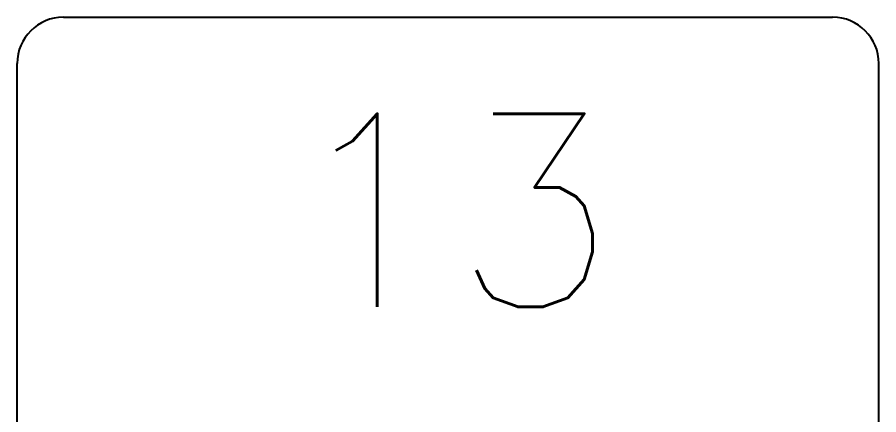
# Model space of a CAD drawing. Header units: inches. Extents: x 0 to 99.9, y 0 to 66.6.
# Drawn here: x 51.235 to 53.465, y 33.278 to 34.307 of the extents above; entities that cross this region are included whole.
import ezdxf
from ezdxf.enums import TextEntityAlignment as Align

# ---------------------------------------------------------------- set-up
doc = ezdxf.new("R2010")
doc.units = ezdxf.units.IN
doc.header["$MEASUREMENT"] = 0
for name, color, linetype in [('PDESC', 142, 'Continuous'), ('PNPG', 72, 'Continuous'), ('PSYMS', 7, 'Continuous')]:
    doc.layers.add(name, color=color, linetype=linetype)
doc.styles.add('WD', font='romans.shx')

# ---------------------------------------------------------------- blocks, each defined once
blk = doc.blocks.new('_NPXXD3_RING_NAMETAG')
at = {"layer": 'PNPG'}
for p, q in [((-0.9956, 1.8829), (0.9956, 1.8829)), ((-1.1151, 0.2389), (-1.1151, 1.7635)), ((1.1151, 0.2389), (1.1151, 1.7635))]:
    blk.add_line(p, q, dxfattribs=at)
for centre, start, end in [((-0.9956, 1.7635), 90, 180), ((0.9956, 1.7635), 0, 90)]:
    blk.add_arc(centre, 0.1195, start, end, dxfattribs=at)
at = {"style": 'WD', "width": 0.7}
for tag, p in [('DESC1', (0.0099, 1.5301)), ('DESC2', (0.0099, 1.3739)), ('DESC3', (0.0099, 1.226))]:
    blk.add_attdef(tag, text='', height=0.125, dxfattribs=at).set_placement(p, align=Align.CENTER)

msp = doc.modelspace()

# ---------------------------------------------------------------- block references
at = {"layer": 'PSYMS'}
ref = msp.add_blockref('_NPXXD3_RING_NAMETAG', (52.3496, 32.4236), dxfattribs=at)
ref.add_attrib('DESC1', '13', dxfattribs={"layer": 'PDESC', "height": 0.5, "style": 'WD'}).set_placement((52.3595, 33.5569), align=Align.CENTER)

doc.saveas('drawing.dxf')
